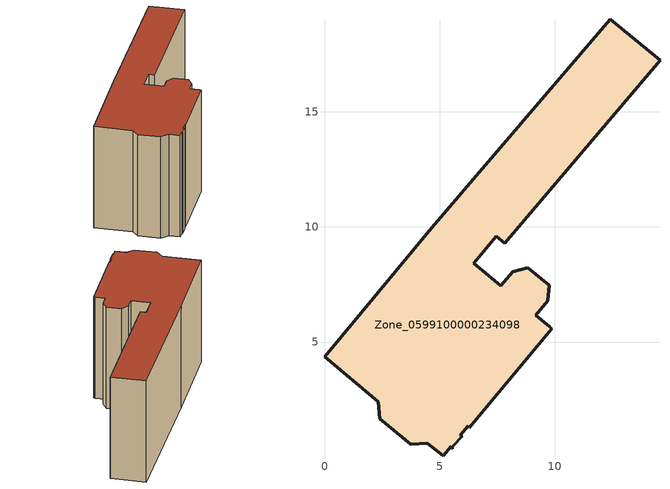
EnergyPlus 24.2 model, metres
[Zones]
Zone_0599100000234098
 floor ground (C_G): 12.41,19.02 14.56,17.22 7.83,9.29 7.45,9.6 6.47,8.42 7.66,7.44 8.17,8.06 8.83,8.23 9.75,7.46 9.69,6.79 9.17,6.17 9.77,5.67 9.86,5.58 6.29,1.28 6.23,1.37 5.9,0.97 5.97,0.91 5.57,0.48 5.58,0.43 5.5,0.39 5.5,0.47 5.15,0.06 4.47,0.62 3.75,0.56 2.39,1.68 2.34,2.4 0,4.36 4.65,9.95 z0
 wall outside (C_F): 2.34,2.4 2.39,1.68 3.75,0.56 4.47,0.62 5.15,0.06 5.5,0.47 5.5,0.39 5.58,0.43 5.57,0.48 5.97,0.91 5.9,0.97 6.23,1.37 6.29,1.28 9.86,5.58 9.77,5.67 9.17,6.17 9.69,6.79 9.75,7.46 8.83,8.23 8.17,8.06 7.66,7.44 6.47,8.42 7.45,9.6 7.83,9.29 14.56,17.22 12.41,19.02 4.65,9.95 0,4.36 2.34,2.4 z0:8.77
 roof outside (C_R): 5.58,0.43 5.57,0.48 5.97,0.91 5.9,0.97 6.23,1.37 6.29,1.28 9.86,5.58 9.77,5.67 9.17,6.17 9.69,6.79 9.75,7.46 8.83,8.23 8.17,8.06 7.66,7.44 6.47,8.42 7.45,9.6 7.83,9.29 14.56,17.22 12.41,19.02 4.65,9.95 0,4.36 2.34,2.4 2.39,1.68 3.75,0.56 4.47,0.62 5.15,0.06 5.5,0.47 5.5,0.39 z8.77
[BUILDING]
Pand.0599100000234098: North Axis=0; Terrain=City; Loads Convergence Tolerance Value=0.04; Temperature Convergence Tolerance Value=0.4; Solar Distribution=FullExterior; Maximum Number of Warmup Days=25; Minimum Number of Warmup Days=1
[Site:Location]
Rotterdam.The.Hague.AP_ZH_NLD Design_Conditions: Latitude=51.96; Longitude=4.45; Time Zone=1; Elevation=-4.5
[SITE:GROUNDTEMPERATURE:BUILDINGSURFACE]
18, 18, 18, 18, 18, 18, 18, 18, 18, 18, 18, 18
[MATERIAL] Thermal Absorptance=0.9; Solar Absorptance=0.7; Visible Absorptance=0.7
Name | Roughness | Thickness | Conductivity | Density | Specific Heat
G.TC.1946 | MediumSmooth | 0.15 | 1 | 540 | 1210
F.TC.1946 | Rough | 0.3 | 0.857143 | 1920 | 840
R.TC.1946 | MediumRough | 0.2 | 0.909091 | 1500 | 1000
[CONSTRUCTION]
C_G: G.TC.1946
C_F: F.TC.1946
C_R: R.TC.1946
[ZONE]
Zone_0599100000234098: Type=1; Multiplier=1; Ceiling Height=Autocalculate; Volume=Autocalculate; Floor Area=autocalculate; Part of Total Floor Area=Yes
[ZONEINFILTRATION:DESIGNFLOWRATE]
Infil_Zone_0599100000234098: Zone or ZoneList or Space or SpaceList=Zone_0599100000234098; Schedule=AlwaysOn; Design Flow Rate Calculation Method=Flow/Area; Flow Rate per Floor Area=0.003; Constant Term Coefficient=1; Temperature Term Coefficient=0; Velocity Term Coefficient=0; Velocity Squared Term Coefficient=0
[HVACTEMPLATE:ZONE:IDEALLOADSAIRSYSTEM]
Zone_0599100000234098: Maximum Heating Supply Air Temperature=50; Minimum Cooling Supply Air Temperature=13; Maximum Heating Supply Air Humidity Ratio=0.0156; Minimum Cooling Supply Air Humidity Ratio=0.0077; Heating Limit=NoLimit; Cooling Limit=NoLimit; Dehumidification Control Type=ConstantSensibleHeatRatio; Cooling Sensible Heat Ratio=0.7; Dehumidification Setpoint=60; Humidification Control Type=None; Humidification Setpoint=30; Outdoor Air Method=None; Outdoor Air Flow Rate per Person=0.00944; Outdoor Air Flow Rate per Zone Floor Area=0; Outdoor Air Flow Rate per Zone=0; Demand Controlled Ventilation Type=None; Outdoor Air Economizer Type=NoEconomizer; Heat Recovery Type=None; Sensible Heat Recovery Effectiveness=0.7; Latent Heat Recovery Effectiveness=0.65
[ZONECONTROL:THERMOSTAT]
ThermostatControl_Zone_0599100000234098: Zone or ZoneList=Zone_0599100000234098; Control Type Schedule=DualSetpointControlType; Control 1=Thermostat_Zone_0599100000234098; Temperature Difference Between Cutout And Setpoint=0
[THERMOSTATSETPOINT:DUALSETPOINT]
Thermostat_Zone_0599100000234098: Heating Setpoint Temperature Schedule=HeatingSetpoint_Zone_0599100000234098; Cooling Setpoint Temperature Schedule=CoolingSetpoint_Zone_0599100000234098
[SCHEDULE:COMPACT]
HeatingSetpoint_Zone_0599100000234098: Through: 12/31, For: AllDays, Until: 24:00, 21
CoolingSetpoint_Zone_0599100000234098: Through: 12/31, For: AllDays, Until: 24:00, 24
DualSetpointControlType: Through: 12/31, For: AllDays, Until: 24:00, 4
AlwaysOn: Through: 12/31, For: AllDays, Until: 24:00, 1
